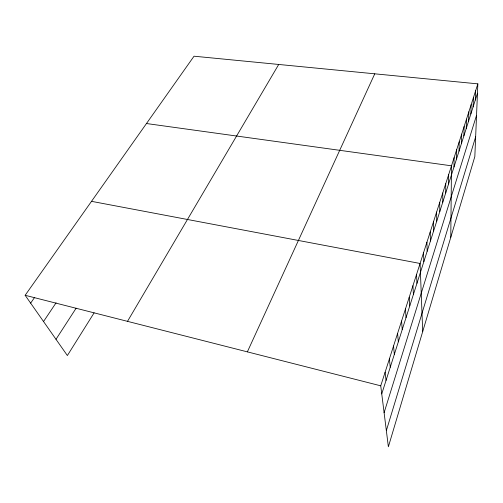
<?xml version="1.0" encoding="UTF-8"?>
<svg xmlns="http://www.w3.org/2000/svg" width="503" height="503" viewBox="0 0 503 503"><rect width="100%" height="100%" fill="white"/><g stroke="black" fill="none" stroke-linecap="round" stroke-linejoin="round"><path stroke-width="0.75" d="M445.715 192.97L445.733 183.733M448.588 183.941L448.645 174.679M450.782 237.315L451.493 165.814L146.474 123.531M453.989 166.965L454.115 157.665M456.529 158.979L456.686 149.668M459.025 151.145L459.214 141.821M461.477 143.449L461.691 134.112M463.879 135.892L464.124 126.542M466.243 128.466L466.514 119.11M468.563 121.173L468.859 111.811M470.846 114.005L471.166 104.637M473.09 106.957L473.436 97.595M475.297 100.034L475.662 90.666M477.85 83.863L474.832 156.596L388.373 446.796L380.74 385.82L477.85 83.863L194.032 56.204L25.15 295.292L67.371 355.546L94.105 312.866M386.348 430.625L475.656 136.822M384.103 412.693L476.542 115.313M381.752 393.906L477.46 93.225M247.363 351.861L374.76 73.815M127.498 321.348L278.719 64.453M55.996 339.311L76.135 308.188M43.535 321.524L56.078 302.806M30.645 303.133L34.638 297.386M91.515 201.338L420.087 263.471L422.702 331.571M25.15 295.292L380.74 385.82M385.116 372.214L386.046 380.413M389.385 358.941L390.24 367.247M393.553 345.989L394.333 354.395M397.615 333.351L398.326 341.851M401.583 321.008L402.224 329.597M405.456 308.961L406.034 317.626M409.241 297.191L409.756 305.931M412.938 285.698L413.397 294.5M416.553 274.456L416.949 283.327M423.545 252.732L423.834 261.711M426.921 242.226L427.16 251.255M430.228 231.946L430.417 241.019M433.46 221.892L433.605 231.003M436.623 212.046L436.73 221.194M439.723 202.413L439.785 211.593M442.759 192.976L442.778 202.187"/></g></svg>
